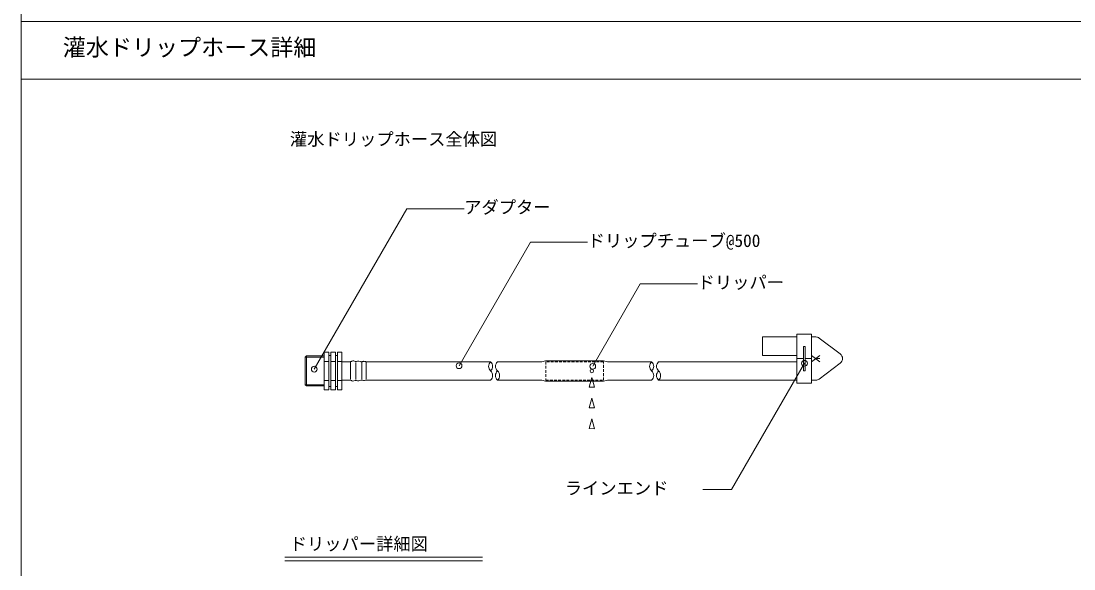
# Model space of a CAD drawing. Units: millimetres, scale not verified. Extents: x -79494 to 6471, y -2774 to 2774.
# Drawn here: x -1424 to 404, y -1558 to -607 of the extents above; entities that cross this region are included whole.
import ezdxf
from ezdxf.enums import TextEntityAlignment as Align

# ---------------------------------------------------------------- set-up
doc = ezdxf.new("R2010")
doc.units = ezdxf.units.MM
doc.header["$LTSCALE"] = 4
doc.linetypes.add('DASHED1', pattern=[1.8, 1.2, -0.6])
for name, color, linetype, lineweight in [('0-1_WAKU', 7, 'Continuous', 18), ('0-3_moji', 7, 'Continuous', 18), ('0-6_buhin', 2, 'Continuous', 18), ('0-B_kansui1', 4, 'Continuous', 18)]:
    doc.layers.add(name, color=color, linetype=linetype, lineweight=lineweight)
doc.styles.add('ＭＳ ゴシック', font='')
doc.styles.get('ＭＳ ゴシック').set_extended_font_data('MS Gothic')

msp = doc.modelspace()

# ---------------------------------------------------------------- linework, layer by layer
at = {"layer": '0-1_WAKU'}
for p, q in [((-1423.549, -608), (6470.951, -608)), ((-1423.549, -708), (6470.951, -708))]:
    msp.add_line(p, q, dxfattribs=at)
msp.add_lwpolyline([(-1423.549, -2774), (6470.951, -2774), (6470.951, 2774), (-1423.549, 2774)], close=True, dxfattribs=at)
at = {"layer": '0-3_moji'}
for p, q in [((-63.574, -1201.254), (-190.151, -1420.491)), ((-190.151, -1420.491), (-239.852, -1420.491)), ((-965.752, -1537.892), (-622.543, -1537.892)), ((-965.752, -1543.857), (-622.543, -1543.857))]:
    msp.add_line(p, q, dxfattribs=at)
for points in [[(-914.62, -1211.46), (-753.814, -932.934), (-654.411, -932.934)], [(-663.309, -1205.477), (-539.464, -990.971), (-440.061, -990.971)], [(-431.255, -1206.483), (-348.593, -1063.309), (-249.19, -1063.309)]]:
    msp.add_lwpolyline(points, dxfattribs=at)
for centre in [(-663.309, -1205.477), (-431.255, -1206.483), (-63.574, -1201.254), (-914.62, -1211.46)]:
    msp.add_circle(centre, 5, dxfattribs=at)
at = {"layer": '0-6_buhin'}
for p, q in [((-889.296, -1187.657), (-885.896, -1187.657)), ((-877.896, -1187.657), (-874.496, -1187.657)), ((-930.296, -1190.522), (-928.296, -1188.522)), ((-930.296, -1190.522), (-930.296, -1238.522)), ((-930.296, -1190.522), (-897.296, -1190.522)), ((-928.296, -1188.522), (-897.296, -1188.522)), ((-897.296, -1198.204), (-889.296, -1198.204)), ((-885.896, -1198.204), (-877.896, -1198.204)), ((-874.496, -1198.204), (-866.496, -1198.204)), ((-65.558, -1193.022), (-76.658, -1193.022)), ((-51.458, -1193.022), (-62.558, -1193.022)), ((-930.296, -1238.522), (-897.296, -1238.522)), ((-930.296, -1238.522), (-928.296, -1240.522)), ((-897.296, -1230.84), (-889.296, -1230.84)), ((-889.296, -1241.387), (-885.896, -1241.387)), ((-885.896, -1230.84), (-877.896, -1230.84)), ((-877.896, -1241.387), (-874.496, -1241.387)), ((-874.496, -1230.84), (-866.496, -1230.84))]:
    msp.add_line(p, q, dxfattribs=at)
for points in [[(-76.658, -1150.522), (-51.458, -1150.522), (-51.458, -1235.522), (-76.658, -1235.522)], [(-889.296, -1181.885), (-897.296, -1181.885), (-897.296, -1247.158), (-889.296, -1247.158)], [(-877.896, -1181.885), (-885.896, -1181.885), (-885.896, -1247.158), (-877.896, -1247.158)], [(-866.496, -1181.885), (-874.496, -1181.885), (-874.496, -1247.158), (-866.496, -1247.158)], [(-62.558, -1214.022), (-65.558, -1214.022), (-65.558, -1172.022), (-62.558, -1172.022)], [(-428.091, -1242.745), (-432.709, -1225.864), (-437.196, -1242.585)], [(-428.091, -1278.745), (-432.709, -1261.864), (-437.196, -1278.585)], [(-428.091, -1314.745), (-432.709, -1297.864), (-437.196, -1314.585)]]:
    msp.add_lwpolyline(points, close=True, dxfattribs=at)
msp.add_lwpolyline([(-928.296, -1188.522), (-928.296, -1240.522), (-897.296, -1240.522)], dxfattribs=at)
at = {"layer": '0-B_kansui1'}
for p, q in [((-136.658, -1155.522), (-76.658, -1155.522)), ((-136.658, -1155.522), (-136.658, -1187.522)), ((-51.458, -1155.522), (-44.1, -1155.522)), ((-38.084, -1157.534), (-1.571, -1185.034)), ((-136.658, -1187.522), (-76.658, -1187.522)), ((-51.458, -1187.522), (-36.853, -1198.522)), ((-51.458, -1198.522), (-36.853, -1187.522)), ((-866.496, -1198.522), (-851.967, -1198.522)), ((-851.967, -1200.122), (-851.967, -1228.922)), ((-849.967, -1197.986), (-849.087, -1197.478)), ((-845.71, -1197.186), (-843.629, -1197.949)), ((-842.252, -1199.826), (-842.252, -1229.217)), ((-841.041, -1198.006), (-839.471, -1197.507)), ((-837.169, -1197.47), (-833.992, -1198.37)), ((-832.902, -1198.522), (-832.045, -1198.522)), ((-832.045, -1200.122), (-832.045, -1228.922)), ((-831.01, -1198.386), (-829.331, -1197.936)), ((-827.26, -1197.936), (-825.582, -1198.386)), ((-824.546, -1198.522), (-608.496, -1198.522)), ((-824.546, -1200.122), (-824.546, -1228.922)), ((-316.922, -1198.522), (-76.658, -1198.522)), ((-44.138, -1193.035), (-36.853, -1193.035)), ((-38.084, -1228.51), (-1.571, -1201.01)), ((-866.496, -1230.522), (-851.967, -1230.522)), ((-849.967, -1231.058), (-849.087, -1231.566)), ((-845.71, -1231.858), (-843.629, -1231.095)), ((-841.041, -1231.038), (-839.471, -1231.537)), ((-837.169, -1231.573), (-833.992, -1230.673)), ((-832.902, -1230.522), (-832.045, -1230.522)), ((-831.01, -1230.658), (-829.331, -1231.108)), ((-827.26, -1231.108), (-825.582, -1230.658)), ((-824.546, -1230.522), (-608.496, -1230.522)), ((-316.922, -1230.522), (-78.041, -1230.522)), ((-51.458, -1230.522), (-44.1, -1230.522))]:
    msp.add_line(p, q, dxfattribs=at)
for points in [[(-596.496, -1198.522), (-519.275, -1198.522), (-512.961, -1196.722), (-412.472, -1196.722), (-405.754, -1198.522), (-328.922, -1198.522)], [(-596.496, -1230.522), (-519.275, -1230.522), (-512.961, -1232.322), (-412.472, -1232.322), (-405.754, -1230.522), (-328.922, -1230.522)]]:
    msp.add_lwpolyline(points, dxfattribs=at)
at = {"layer": '0-B_kansui1', "linetype": 'DASHED1'}
msp.add_lwpolyline([(-512.709, -1230.522), (-412.709, -1230.522), (-412.709, -1198.522), (-512.709, -1198.522)], close=True, dxfattribs=at)
at = {"layer": '0-B_kansui1'}
msp.add_circle((-432.709, -1214.522), 3, dxfattribs=at)
for centre, radius, start, end in [((-44.1, -1165.522), 10, 53.015, 90), ((-7.587, -1193.022), 10, 306.985, 53.015), ((-851.967, -1194.522), 4, 270, 300), ((-847.087, -1200.942), 4, 69.8637, 120), ((-842.252, -1194.193), 4, 249.8637, 287.6291), ((-838.259, -1201.319), 4, 74.18081, 107.6291), ((-832.902, -1194.522), 4, 254.18081, 270), ((-832.045, -1194.522), 4, 270, 285), ((-828.296, -1201.799), 4, 75, 105), ((-824.546, -1194.522), 4, 255, 270), ((-601.266, -1206.522), 10.783, 132.10531, 227.89469), ((-615.726, -1206.522), 10.783, 312.10531, 47.89469), ((-589.266, -1206.522), 10.783, 132.10531, 227.89469), ((-321.692, -1206.522), 10.783, 132.10531, 227.89469), ((-336.152, -1206.522), 10.783, 312.10531, 47.89469), ((-309.692, -1206.522), 10.783, 132.10531, 227.89469), ((-615.726, -1222.522), 10.783, 312.10531, 47.89469), ((-589.266, -1222.522), 10.783, 132.10531, 227.89469), ((-603.726, -1222.522), 10.783, 312.10531, 47.89469), ((-336.152, -1222.522), 10.783, 312.10531, 47.89469), ((-309.692, -1222.522), 10.783, 132.10531, 227.89469), ((-324.152, -1222.522), 10.783, 312.10531, 47.89469), ((-851.967, -1234.522), 4, 60, 90), ((-847.087, -1228.102), 4, 240, 290.1363), ((-842.252, -1234.85), 4, 72.3709, 110.1363), ((-838.259, -1227.725), 4, 252.3709, 285.81919), ((-832.902, -1234.522), 4, 90, 105.81919), ((-832.045, -1234.522), 4, 75, 90), ((-828.296, -1227.244), 4, 255, 285), ((-824.546, -1234.522), 4, 90, 105), ((-44.1, -1220.522), 10, 270, 306.985)]:
    msp.add_arc(centre, radius, start, end, dxfattribs=at)

# ---------------------------------------------------------------- texts
at = {"layer": '0-3_moji', "style": 'ＭＳ ゴシック'}
for s, height, p in [('灌水ドリップホース詳細', 29.33, (-1351.039, -676.346)), ('灌水ドリップホース全体図', 21.99, (-956.88, -829.811)), ('アダプター', 21.99, (-654.411, -947.934)), ('ドリップチューブ@500', 21.99, (-440.061, -1005.971)), ('ドリッパー', 21.99, (-249.19, -1078.309)), ('ラインエンド', 21.99, (-479.761, -1435.491)), ('ドリッパー詳細図', 21.99, (-957.236, -1532.181))]:
    msp.add_text(s, height=height, dxfattribs=at).set_placement(p, align=Align.BOTTOM_LEFT)

doc.saveas('drawing.dxf')
